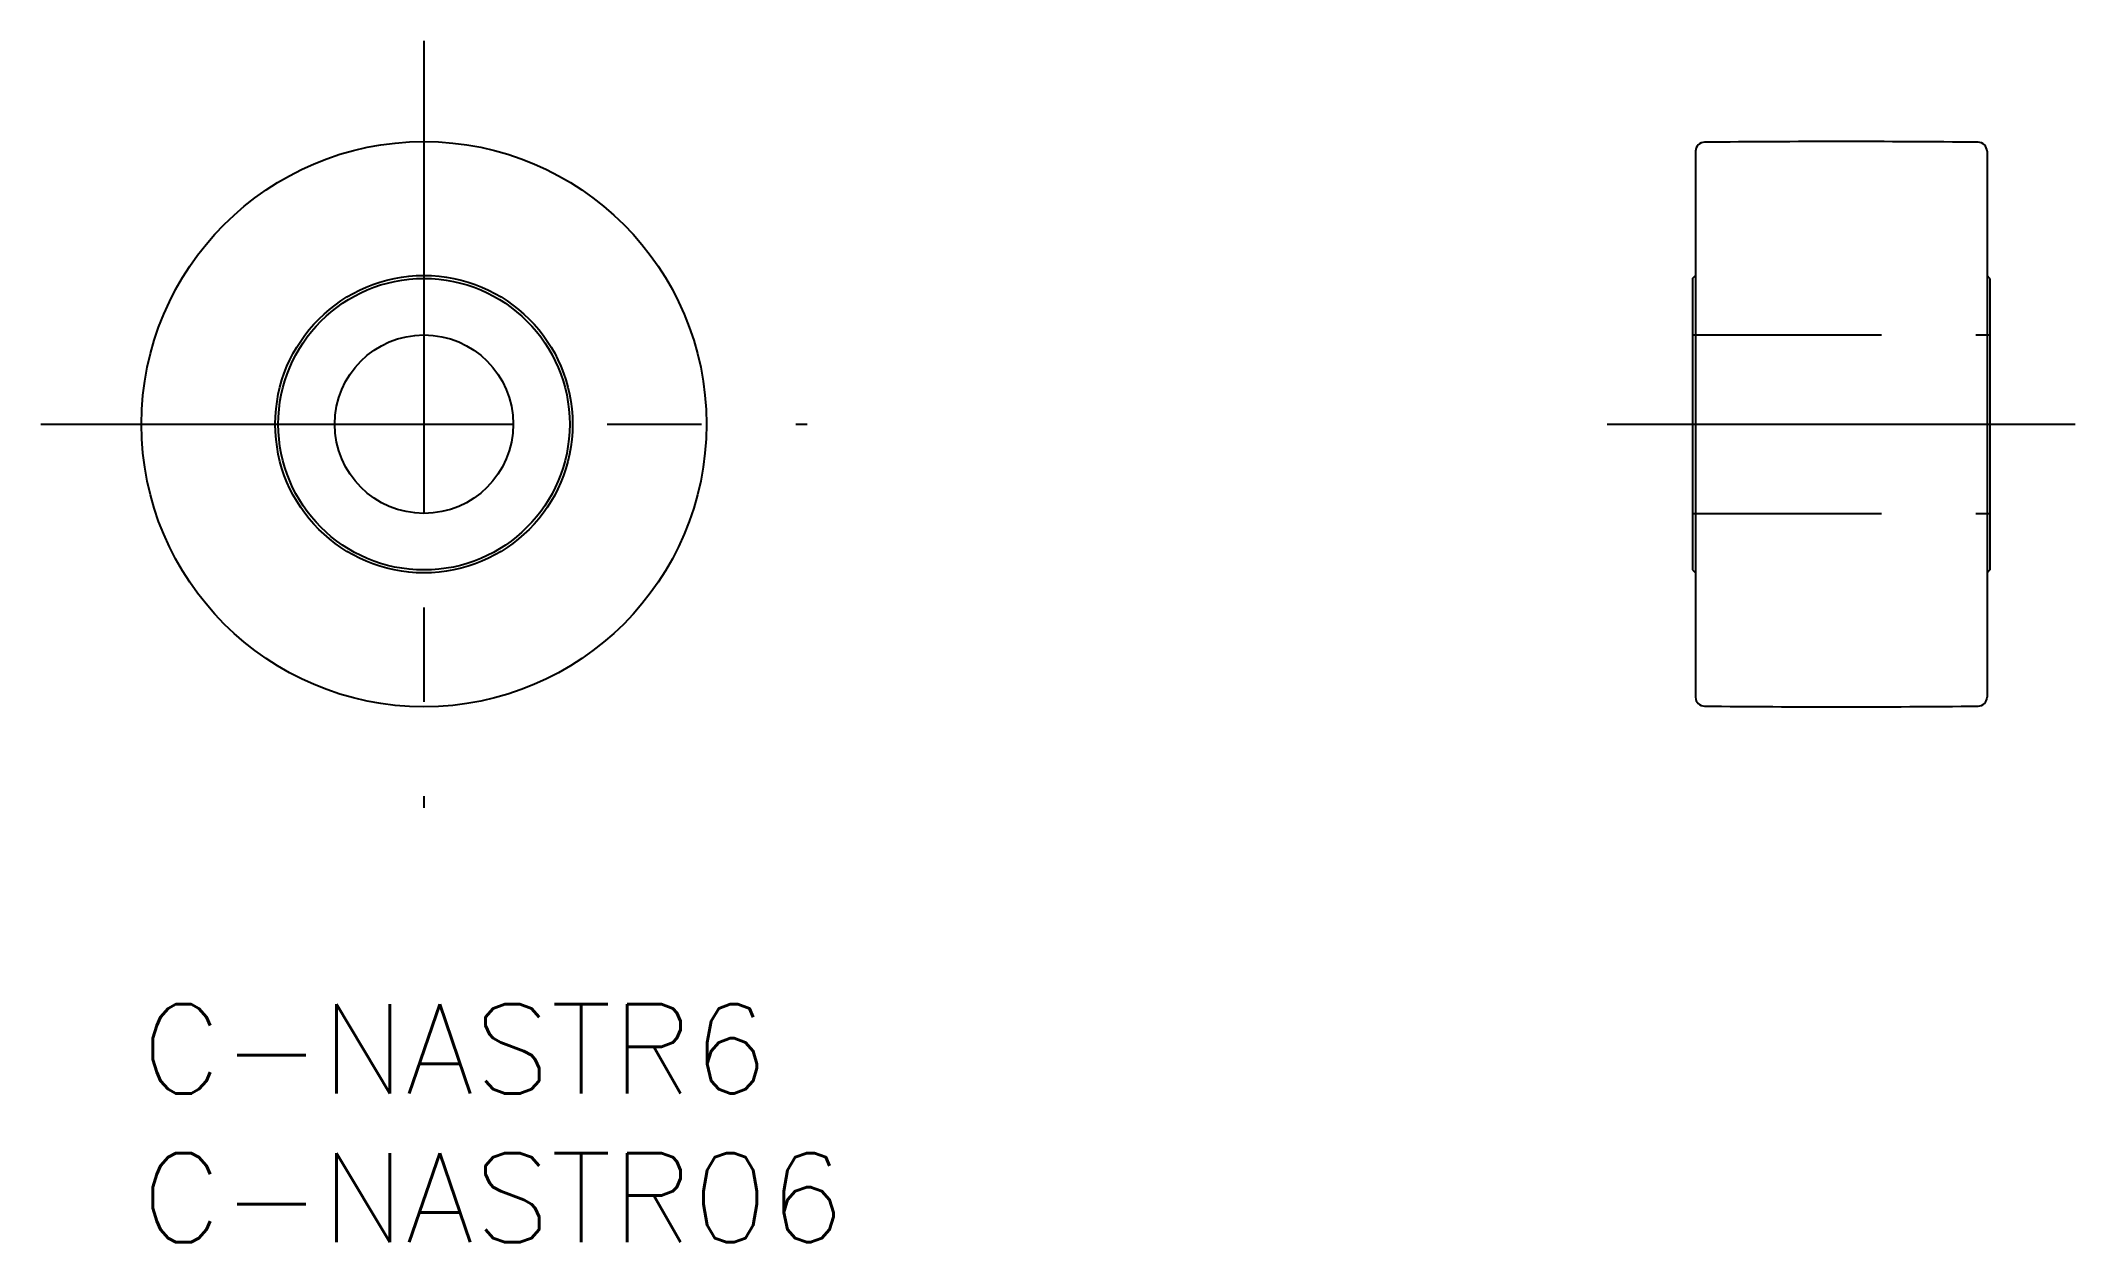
# Model space of a CAD drawing. Extents: x -3.4 to 65, y -8 to 32.4.
import ezdxf

# ---------------------------------------------------------------- set-up
doc = ezdxf.new("R2010")
doc.units = 0
doc.header["$LTSCALE"] = 0.5
doc.linetypes.add('CENTER', pattern=[50.8, 31.75, -6.35, 6.35, -6.35])
doc.linetypes.add('DASHED', pattern=[19.05, 12.7, -6.35])
for name, color, linetype in [('MSM_CENTER', 1, 'CENTER'), ('MSM_CONTINUOUS', 7, 'CONTINUOUS'), ('MSM_DASHED', 4, 'DASHED'), ('MSM_PART_NUMBER', 7, 'CONTINUOUS')]:
    doc.layers.add(name, color=color, linetype=linetype)
doc.styles.get("Standard").update_dxf_attribs({"font": 'txt.shx', "height": 3, "bigfont": 'bigfont.shx'})

# ---------------------------------------------------------------- blocks, each defined once
blk = doc.blocks.new('*U14')
at = {"layer": 'MSM_PART_NUMBER'}
blk.add_text('C-NASTR6', height=3, dxfattribs=at).set_placement((0, -3))
blk = doc.blocks.new('*U15')
at = {"layer": 'MSM_PART_NUMBER'}
blk.add_text('C-NASTR06', height=3, dxfattribs=at).set_placement((0, -8))

msp = doc.modelspace()

# ---------------------------------------------------------------- linework, layer by layer
at = {"layer": 'MSM_CENTER'}
for p, q in [((9.5, 32.391), (9.5, 6.609)), ((-3.391, 19.5), (22.391, 19.5)), ((49.298, 19.5), (65.038, 19.5))]:
    msp.add_line(p, q, dxfattribs=at)
at = {"layer": 'MSM_CONTINUOUS'}
for p, q in [((52.268, 28.679), (52.268, 10.321)), ((62.068, 28.679), (62.068, 10.321)), ((52.168, 24.4), (52.268, 24.5)), ((52.168, 24.4), (52.168, 14.6)), ((62.168, 24.4), (62.068, 24.5)), ((62.168, 24.4), (62.168, 14.6)), ((52.168, 14.6), (52.268, 14.5)), ((62.168, 14.6), (62.068, 14.5))]:
    msp.add_line(p, q, dxfattribs=at)
for radius in [9.5, 5, 4.9, 3]:
    msp.add_circle((9.5, 19.5), radius, dxfattribs=at)
for centre, radius, start, end in [((52.568, 28.679), 0.3, 90.52745, 180), ((57.168, -471), 500, 89.47255, 90.52745), ((61.768, 28.679), 0.3, 0, 89.47255), ((52.568, 10.321), 0.3, 180, 269.47255), ((61.768, 10.321), 0.3, 270.52745, 0), ((57.168, 510), 500, 269.47255, 270.52745)]:
    msp.add_arc(centre, radius, start, end, dxfattribs=at)
at = {"layer": 'MSM_DASHED'}
for p, q in [((52.168, 22.5), (62.168, 22.5)), ((52.168, 16.5), (62.168, 16.5))]:
    msp.add_line(p, q, dxfattribs=at)

# ---------------------------------------------------------------- block references
at = {"layer": 'MSM_CONTINUOUS'}
for name in ['*U14', '*U15']:
    msp.add_blockref(name, (0, 0), dxfattribs=at)

doc.saveas('drawing.dxf')
